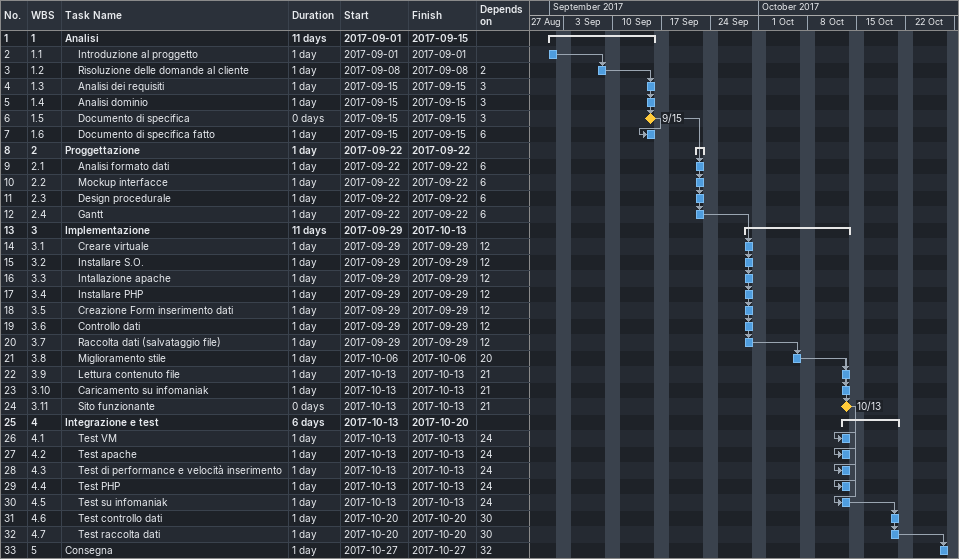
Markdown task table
| ID | WBS | Task | Duration | Start | Finish | Predecessors |
|---|---|---|---|---|---|---|
| 1 | 1 | **Analisi** | 11d | 2017-09-01 | 2017-09-15 |  |
| 2 | 1.1 | Introduzione al proggetto | 1d | 2017-09-01 | 2017-09-01 |  |
| 3 | 1.2 | Risoluzione delle domande al cliente | 1d | 2017-09-08 | 2017-09-08 | 2 |
| 4 | 1.3 | Analisi dei requisiti | 1d | 2017-09-15 | 2017-09-15 | 3 |
| 5 | 1.4 | Analisi dominio | 1d | 2017-09-15 | 2017-09-15 | 3 |
| 6 | 1.5 | Documento di specifica | 0d | 2017-09-15 | 2017-09-15 | 3 |
| 7 | 1.6 | Documento di specifica fatto | 1d | 2017-09-15 | 2017-09-15 | 6 |
| 8 | 2 | **Proggettazione** | 1d | 2017-09-22 | 2017-09-22 |  |
| 9 | 2.1 | Analisi formato dati | 1d | 2017-09-22 | 2017-09-22 | 6 |
| 10 | 2.2 | Mockup interfacce | 1d | 2017-09-22 | 2017-09-22 | 6 |
| 11 | 2.3 | Design procedurale | 1d | 2017-09-22 | 2017-09-22 | 6 |
| 12 | 2.4 | Gantt | 1d | 2017-09-22 | 2017-09-22 | 6 |
| 13 | 3 | **Implementazione** | 11d | 2017-09-29 | 2017-10-13 |  |
| 14 | 3.1 | Creare virtuale | 1d | 2017-09-29 | 2017-09-29 | 12 |
| 15 | 3.2 | Installare S.O. | 1d | 2017-09-29 | 2017-09-29 | 12 |
| 16 | 3.3 | Intallazione apache | 1d | 2017-09-29 | 2017-09-29 | 12 |
| 17 | 3.4 | Installare PHP | 1d | 2017-09-29 | 2017-09-29 | 12 |
| 18 | 3.5 | Creazione Form inserimento dati | 1d | 2017-09-29 | 2017-09-29 | 12 |
| 19 | 3.6 | Controllo dati | 1d | 2017-09-29 | 2017-09-29 | 12 |
| 20 | 3.7 | Raccolta dati (salvataggio file) | 1d | 2017-09-29 | 2017-09-29 | 12 |
| 21 | 3.8 | Miglioramento stile | 1d | 2017-10-06 | 2017-10-06 | 20 |
| 22 | 3.9 | Lettura contenuto file | 1d | 2017-10-13 | 2017-10-13 | 21 |
| 23 | 3.10 | Caricamento su infomaniak | 1d | 2017-10-13 | 2017-10-13 | 21 |
| 24 | 3.11 | Sito funzionante | 0d | 2017-10-13 | 2017-10-13 | 21 |
| 25 | 4 | **Integrazione e test** | 6d | 2017-10-13 | 2017-10-20 |  |
| 26 | 4.1 | Test VM | 1d | 2017-10-13 | 2017-10-13 | 24 |
| 27 | 4.2 | Test apache | 1d | 2017-10-13 | 2017-10-13 | 24 |
| 28 | 4.3 | Test di performance e velocità inserimento | 1d | 2017-10-13 | 2017-10-13 | 24 |
| 29 | 4.4 | Test PHP | 1d | 2017-10-13 | 2017-10-13 | 24 |
| 30 | 4.5 | Test su infomaniak | 1d | 2017-10-13 | 2017-10-13 | 24 |
| 31 | 4.6 | Test controllo dati | 1d | 2017-10-20 | 2017-10-20 | 30 |
| 32 | 4.7 | Test raccolta dati | 1d | 2017-10-20 | 2017-10-20 | 30 |
| 33 | 5 | Consegna | 1d | 2017-10-27 | 2017-10-27 | 32 |
